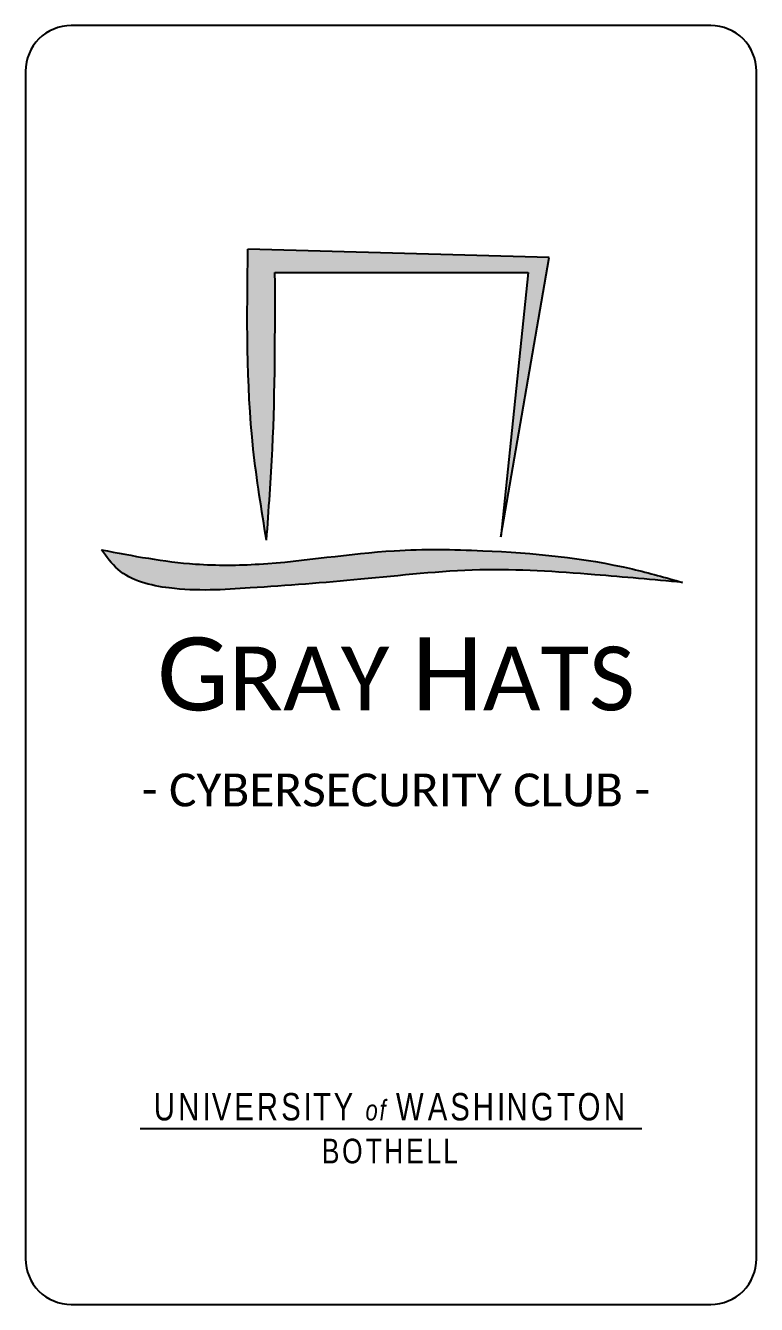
# Model space of a CAD drawing. Header units: inches. Extents: x -6.6 to 55.7, y -37.7 to 16.9.
# Drawn here: x -4.249 to -2.249, y -3.854 to -0.354 of the extents above; entities that cross this region are included whole.
import ezdxf

# ---------------------------------------------------------------- set-up
doc = ezdxf.new("R2010")
doc.units = ezdxf.units.IN
doc.header["$MEASUREMENT"] = 0
doc.styles.get("Standard").update_dxf_attribs({"font": 'arial.ttf'})

msp = doc.modelspace()

# ---------------------------------------------------------------- hatches: boundary and pattern name
at = {"true_color": 0xf8991e}
h = msp.add_hatch(color=30, dxfattribs=at)
h.dxf.hatch_style = 1
edge = h.paths.add_edge_path()
edge.add_spline(control_points=[(-3.59, -1.7621), (-3.5839, -1.6789), (-3.5658, -1.4353), (-3.5664, -1.1909), (-3.5668, -1.0299)], knot_values=[0, 0, 0, 0, 0.250081, 0.732785, 0.732785, 0.732785, 0.732785], degree=3, periodic=0)
edge.add_line((-3.5668, -1.0299), (-2.8744, -1.0299))
edge.add_line((-2.8744, -1.0299), (-2.949, -1.7527))
edge.add_line((-2.949, -1.7527), (-2.8167, -0.9884))
edge.add_line((-2.8167, -0.9884), (-3.641, -0.9655))
edge.add_spline(control_points=[(-3.641, -0.9655), (-3.6434, -1.1486), (-3.6468, -1.4158), (-3.6036, -1.6791), (-3.59, -1.7621)], knot_values=[0, 0, 0, 0, 0.547584, 0.79941, 0.79941, 0.79941, 0.79941], degree=3, periodic=0)
edge = h.paths.add_edge_path()
edge.add_spline(control_points=[(-2.452, -1.8777), (-2.4975, -1.8647), (-2.6753, -1.814), (-2.9415, -1.7895), (-3.2839, -1.7841), (-3.5438, -1.83), (-3.8134, -1.8325), (-3.956, -1.8049), (-4.0413, -1.7884)], knot_values=[0, 0, 0, 0, 0.141664, 0.554282, 0.796353, 1.167389, 1.342218, 1.601921, 1.601921, 1.601921, 1.601921], degree=3, periodic=0)
edge.add_spline(control_points=[(-4.0413, -1.7884), (-4.0275, -1.8076), (-3.9843, -1.8681), (-3.8294, -1.9055), (-3.6083, -1.8918), (-3.3239, -1.8708), (-3.0106, -1.8339), (-2.7161, -1.8536), (-2.5318, -1.8704), (-2.452, -1.8777)], knot_values=[0, 0, 0, 0, 0.069607, 0.218956, 0.440954, 0.74407, 1.070738, 1.385985, 1.626383, 1.626383, 1.626383, 1.626383], degree=3, periodic=0)

# ---------------------------------------------------------------- linework, layer by layer
at = {"color": 30, "true_color": 0xf8991e}
for p, q in [((-2.8167, -0.9884), (-3.641, -0.9655)), ((-2.949, -1.7527), (-2.8167, -0.9884)), ((-3.5668, -1.0299), (-2.8744, -1.0299)), ((-2.8744, -1.0299), (-2.949, -1.7527)), ((-3.9359, -3.3719), (-2.5628, -3.3719))]:
    msp.add_line(p, q, dxfattribs=at)
msp.add_lwpolyline([(-4.2493, -0.4788), (-4.2493, -3.7288, 0.414214), (-4.1243, -3.8538), (-2.3743, -3.8538, 0.414214), (-2.2493, -3.7288), (-2.2493, -0.4788, 0.414214), (-2.3743, -0.3538), (-4.1243, -0.3538, 0.414214)], format="xyb", close=True, dxfattribs=at)
for points in [[(-3.59, -1.7621), (-3.6262, -1.5129), (-3.641, -0.9655)], [(-3.59, -1.7621), (-3.5737, -1.5125), (-3.5668, -1.0299)], [(-4.0413, -1.7884), (-3.7845, -1.8275), (-3.6097, -1.8275), (-3.2405, -1.7909), (-2.9984, -1.7909), (-2.5889, -1.841), (-2.452, -1.8777)], [(-2.452, -1.8777), (-2.6915, -1.8567), (-3.0065, -1.8437), (-3.3321, -1.8693), (-3.6343, -1.893), (-3.8563, -1.893), (-3.9966, -1.8418), (-4.0413, -1.7884)]]:
    msp.add_spline(points, degree=3, dxfattribs=at)

# ---------------------------------------------------------------- texts
at = {"color": 30, "true_color": 0xf8991e, "attachment_point": 5}
for s, insert, char_height in [('{\\fCandara|b0|i0|c0|p34;G\\H0.875x;RAY \\H1.1429x;H\\H0.875x;ATS}', (-3.2356, -2.1293), 0.2), ('{\\fCandara|b0|i0|c0|p34;- CYBERSECURITY CLUB -}', (-3.2356, -2.4463), 0.09), ('{\\fSuperFrench|b0|i0|c2|p2;\\W0.8;\\T1.15;UNIVERSITY \\fSitka Text|b0|i1|c0|p2;\\H0.75x;of\\fSuperFrench|b0|i0|c2|p2;\\H1.3333x; WASHINGTON\\P\\H0.90002x;BOTHELL\\H1.9273x; }', (-3.2493, -3.3719), 0.075)]:
    msp.add_mtext_dynamic_manual_height_columns(s, width=2.573833, gutter_width=1, heights=[0], dxfattribs=dict(at, insert=insert, char_height=char_height))

doc.saveas('drawing.dxf')
